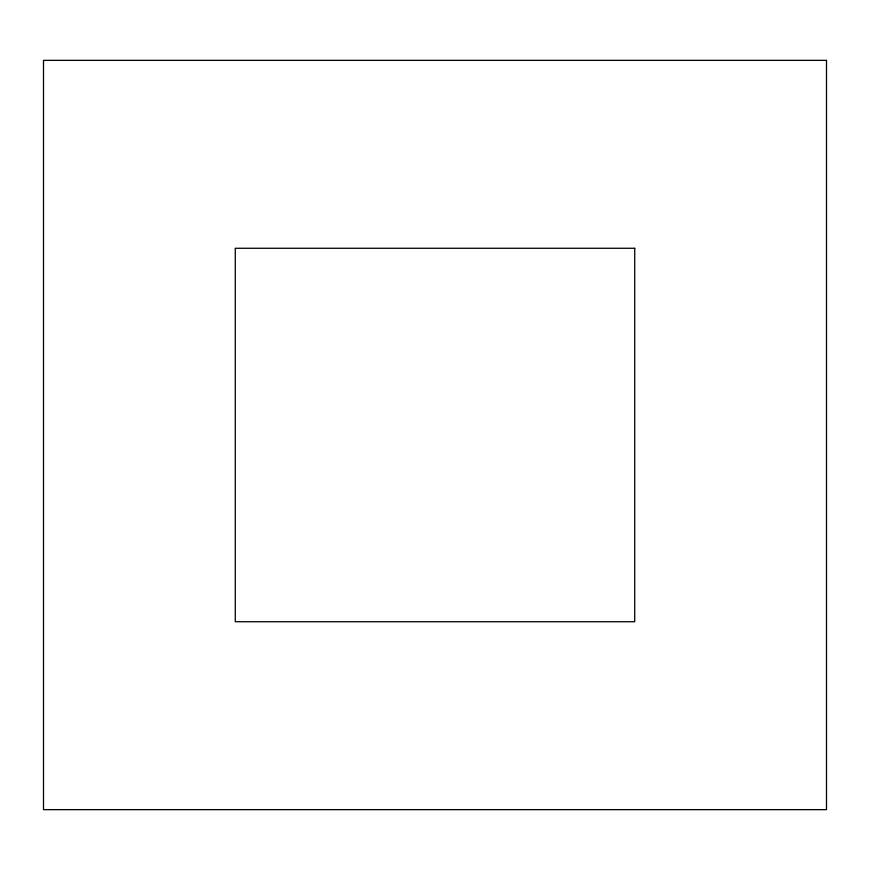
<?xml version="1.0" encoding="UTF-8"?>
<svg xmlns="http://www.w3.org/2000/svg" width="870" height="870" viewBox="0 0 870 870"><rect width="100%" height="100%" fill="white"/><g stroke="black" fill="none" stroke-linecap="round" stroke-linejoin="round"><path stroke-width="1.3" d="M826.5 60.356L43.5 60.356L43.5 809.644L826.5 809.644L826.5 60.356M634.719 248.276L235.281 248.276L235.281 621.724L634.719 621.724L634.719 248.276"/></g></svg>
